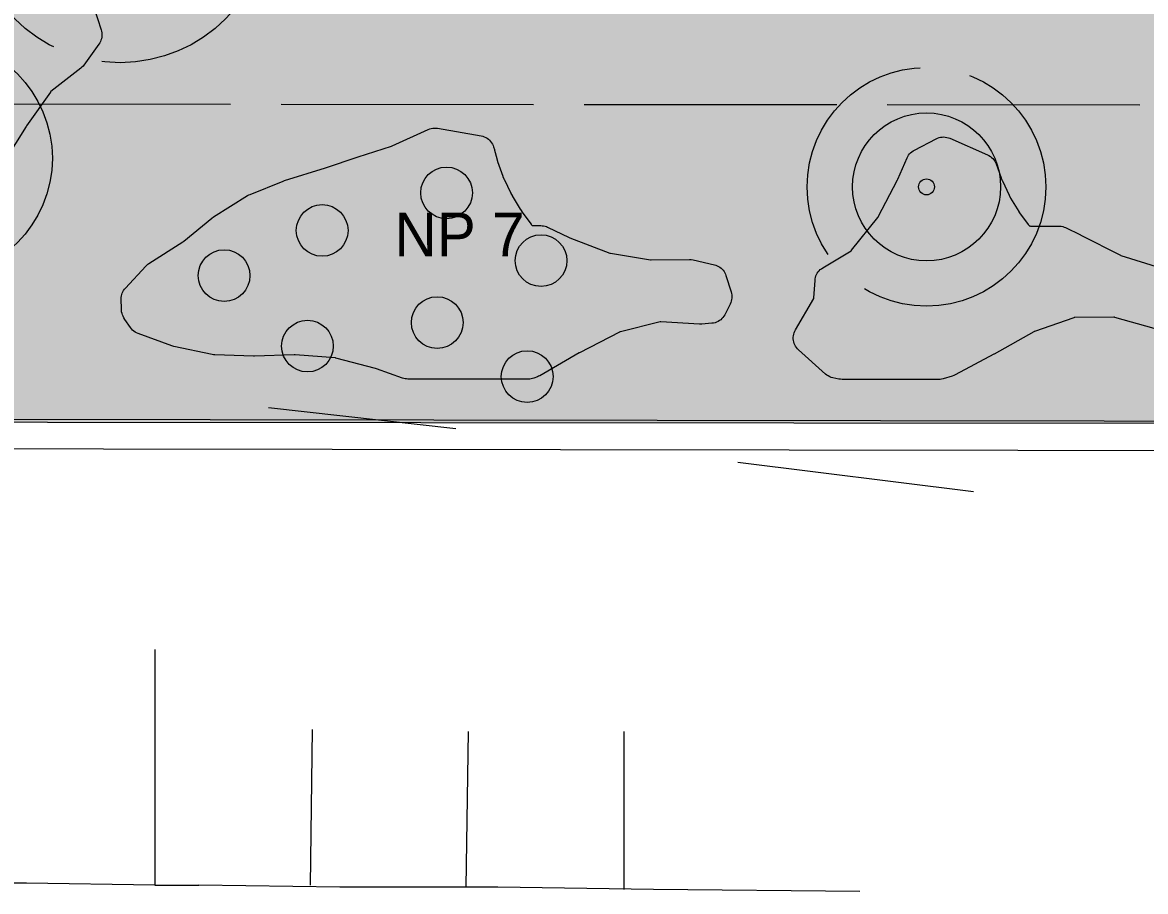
# Model space of a CAD drawing. Header units: metres. Extents: x 1 to 213, y 1 to 147.
# Drawn here: x 87.09 to 92.74, y 16.4 to 20.77 of the extents above; entities that cross this region are included whole.
import ezdxf

# ---------------------------------------------------------------- set-up
doc = ezdxf.new("R2010")
doc.units = ezdxf.units.M
doc.linetypes.add('DASHED', pattern=[1.524, 1.27, -0.254])
doc.layers.get('0').update_dxf_attribs({"lineweight": 0, "plot": 0})
for name, color, linetype, lineweight, plot in [('00-BASE-ARQUITECTURA', 8, 'Continuous', 0, False), ('PJ-ARBUSTOS', 82, 'Continuous', 0, False), ('PJ-COPA-ADULTA', 8, 'DASHED', 0, False), ('PJ-CUBRESUELOS', 150, 'Continuous', 0, False), ('PJ-ETIQUETAS', 7, 'Continuous', 0, False), ('PJ-GRAVILLA', 42, 'Continuous', 0, False), ('PJ-LIMITE-JARDIN', 7, 'Continuous', 0, False), ('PJ-MASAS', 92, 'Continuous', 0, False), ('PJ-MASAS-RELLENO', 92, 'Continuous', 0, False), ('PJ-RIEGO-SECTORES', 5, 'Continuous', 0, False), ('PJ-VISIBILIDAD', 1, 'DASHED', 0, False)]:
    doc.layers.add(name, color=color, linetype=linetype, lineweight=lineweight, plot=plot)

# ---------------------------------------------------------------- blocks, each defined once
blk = doc.blocks.new('PJ_BA')
for radius in [0.372, 0.04]:
    blk.add_circle((0, 0), radius)
for tag, p, height in [('CODIGO', (0.15, 0.15), 0.2), ('ESPECIE', (0.15, -0.1), 0.15), ('ZONA', (0.15, -0.3), 0.15)]:
    blk.add_attdef(tag, p, '', height=height)
blk = doc.blocks.new('PJ_NP')
blk.add_circle((0, 0), 0.13)
for tag, p, height in [('CODIGO', (0.15, 0.15), 0.2), ('ESPECIE', (0.15, -0.1), 0.15), ('ZONA', (0.15, -0.3), 0.15)]:
    blk.add_attdef(tag, p, '', height=height)

msp = doc.modelspace()

# ---------------------------------------------------------------- hatches: boundary and pattern name
at = {"layer": 'PJ-GRAVILLA'}
h = msp.add_hatch(dxfattribs=at)
h.set_pattern_fill('GRAVEL', scale=0.03)
h.paths.add_polyline_path([(69.7177, 40.2166), (86.21, 40.1285), (86.4305, 40.0403), (102.1291, 40.0403), (102.526, 39.3788), (102.526, 39.1142), (105.2159, 32.0146), (106.3183, 28.7514), (107.2885, 26.5024), (108.435, 24.4298), (109.5374, 22.7983), (111.2572, 20.6816), (112.2274, 19.7555), (112.2274, 19.0941), (111.9187, 18.7854), (111.61, 18.7413), (60.9423, 18.7854), (60.7218, 18.8736), (60.4132, 19.2705), (60.4573, 19.8437), (61.2069, 20.6816), (62.5298, 22.5778), (63.8527, 25.0913), (68.527, 37.5267), (68.8357, 37.7913), (69.2767, 37.6149), (69.4531, 37.659), (69.7177, 38.0118), (69.6736, 38.2764), (69.0562, 38.7614), (69.409, 39.8639), (69.7177, 40.2166)])
at = {"layer": 'PJ-MASAS-RELLENO'}
for points in [[(84.2176, 19.841), (84.2143, 19.8482), (84.2118, 19.8557), (84.2099, 19.8634), (84.2089, 19.8712), (84.2086, 19.8792), (84.2091, 19.8871), (84.2104, 19.8949), (84.2125, 19.9025), (84.2153, 19.9099), (84.2188, 19.917), (84.223, 19.9237), (84.2377, 19.9448), (84.2429, 19.9514), (84.2487, 19.9575), (84.3193, 20.0233), (84.3252, 20.0282), (84.3315, 20.0326), (84.3381, 20.0363), (84.3451, 20.0394), (84.3524, 20.0418), (84.3599, 20.0435), (84.3675, 20.0445), (84.3751, 20.0447), (84.3827, 20.0442), (84.3903, 20.043), (84.4134, 20.0382), (84.415, 20.0379), (84.4167, 20.0379), (84.6076, 20.0466), (84.6094, 20.0467), (84.6111, 20.0472), (84.8103, 20.1127), (84.8134, 20.1138), (85.0106, 20.197), (85.0184, 20.1998), (85.2093, 20.2578), (85.217, 20.2598), (85.2248, 20.2609), (85.4181, 20.2798), (85.4206, 20.2801), (85.5779, 20.3053), (85.5797, 20.3057), (85.5801, 20.3075), (85.6116, 20.4929), (85.612, 20.4961), (85.63, 20.7037), (85.6309, 20.7111), (85.6691, 20.9214), (85.6707, 20.9284), (85.6729, 20.9352), (85.6758, 20.9419), (85.6792, 20.9482), (85.6893, 20.9651), (85.6914, 20.9685), (85.7056, 20.9897), (85.7079, 20.9929), (85.7528, 21.0535), (85.7552, 21.0566), (85.7714, 21.0763), (85.774, 21.0793), (85.8247, 21.1352), (85.8274, 21.1381), (85.8454, 21.1561), (85.8483, 21.1588), (85.9042, 21.2095), (85.9072, 21.2121), (85.9269, 21.2283), (85.93, 21.2307), (85.9906, 21.2756), (85.9938, 21.2779), (86.015, 21.2921), (86.0184, 21.2942), (86.0831, 21.333), (86.0865, 21.3349), (86.109, 21.3469), (86.1125, 21.3487), (86.1459, 21.3645), (86.1534, 21.3676), (86.1611, 21.3699), (86.1691, 21.3714), (86.1771, 21.3721), (86.1852, 21.372), (86.1932, 21.3711), (86.3996, 21.3368), (86.4066, 21.3353), (86.4135, 21.3332), (86.4202, 21.3305), (86.6076, 21.2435), (86.6107, 21.242), (86.7704, 21.1593), (86.7719, 21.1586), (86.7735, 21.158), (86.928, 21.1092), (86.9316, 21.1083), (87.0997, 21.072), (87.1058, 21.0705), (87.1118, 21.0684), (87.2758, 21.0049), (87.2839, 21.0012), (87.2915, 20.9967), (87.2986, 20.9913), (87.4222, 20.8866), (87.4276, 20.8816), (87.4325, 20.8761), (87.4369, 20.8702), (87.4407, 20.8639), (87.4439, 20.8572), (87.4465, 20.8503), (87.4836, 20.7365), (87.4856, 20.7293), (87.4869, 20.7219), (87.4875, 20.7145), (87.4874, 20.707), (87.4866, 20.6996), (87.4851, 20.6922), (87.483, 20.6851), (87.4802, 20.6782), (87.4767, 20.6715), (87.4727, 20.6653), (87.3974, 20.5599), (87.3927, 20.5538), (87.3873, 20.5482), (87.3814, 20.5432), (87.2315, 20.4265), (87.23, 20.4253), (87.2288, 20.4237), (87.1083, 20.2533), (87.1071, 20.2514), (86.9997, 20.0796), (86.9954, 20.0734), (86.9905, 20.0676), (86.9852, 20.0623), (86.9793, 20.0576), (86.9481, 20.0346), (86.9461, 20.033), (86.9183, 20.0096), (86.9146, 20.006), (86.9035, 19.9939), (86.8987, 19.989), (86.8934, 19.9845), (86.6267, 19.7778), (86.6191, 19.7725), (86.6124, 19.7685), (86.5829, 19.7479), (86.5809, 19.7464), (86.4904, 19.674), (86.484, 19.6694), (86.4773, 19.6655), (86.4702, 19.6623), (86.4629, 19.6597), (86.4553, 19.6579), (86.3133, 19.631), (86.3078, 19.6302), (86.0774, 19.6027), (86.0752, 19.6023), (86.073, 19.6016), (85.8751, 19.5306), (85.8734, 19.5299), (85.8717, 19.529), (85.7043, 19.4302), (85.7026, 19.4291), (85.7012, 19.4277), (85.5671, 19.2776), (85.5603, 19.2709), (85.4735, 19.1944), (85.4669, 19.1891), (85.4597, 19.1846), (85.4522, 19.1809), (85.4442, 19.178), (85.436, 19.1759), (85.4277, 19.1747), (85.2572, 19.1597), (85.2461, 19.1595), (85.0497, 19.1697), (85.0487, 19.1697), (84.8484, 19.1825), (84.8468, 19.1826), (84.8452, 19.1825), (84.6549, 19.164), (84.6487, 19.1636), (84.6425, 19.1637), (84.4843, 19.1729), (84.4766, 19.1738), (84.469, 19.1753), (84.4616, 19.1776), (84.4544, 19.1807), (84.4476, 19.1844), (84.4411, 19.1887), (84.4351, 19.1936), (84.3002, 19.3165), (84.2945, 19.3222), (84.2894, 19.3284), (84.285, 19.3352), (84.2813, 19.3423), (84.2783, 19.3498), (84.2761, 19.3576), (84.2747, 19.3655), (84.2741, 19.3735), (84.2743, 19.3816), (84.2753, 19.3896), (84.2771, 19.3974), (84.2939, 19.4568), (84.2941, 19.4577), (84.296, 19.465), (84.2962, 19.466), (84.2976, 19.472), (84.298, 19.4738), (84.3008, 19.4887), (84.3011, 19.4906), (84.3018, 19.4962), (84.302, 19.4981), (84.3033, 19.5132), (84.3035, 19.5151), (84.3037, 19.5207), (84.3037, 19.5226), (84.3036, 19.5378), (84.3035, 19.5397), (84.3032, 19.5453), (84.3031, 19.5472), (84.3015, 19.5623), (84.3013, 19.5642), (84.3004, 19.5698), (84.3001, 19.5717), (84.2971, 19.5865), (84.2967, 19.5884), (84.2952, 19.5943), (84.295, 19.5952), (84.293, 19.6025), (84.2927, 19.6035), (84.233, 19.8018), (84.2327, 19.8027), (84.2304, 19.8099), (84.2301, 19.8108), (84.2281, 19.8165), (84.2274, 19.8183), (84.2217, 19.8322), (84.221, 19.8339), (84.2186, 19.839), (84.2178, 19.8407), (84.2176, 19.841)], [(88.0397, 19.7896), (88.0482, 19.7957), (88.2202, 19.9032), (88.2264, 19.9067), (88.2328, 19.9096), (88.3998, 19.9764), (88.4056, 19.9785), (88.6118, 20.0431), (88.6125, 20.0433), (88.7766, 20.0976), (88.777, 20.0977), (88.9436, 20.1519), (88.9477, 20.1535), (89.129, 20.2357), (89.1364, 20.2387), (89.1441, 20.2408), (89.152, 20.2422), (89.1599, 20.2429), (89.1679, 20.2427), (89.1758, 20.2417), (89.3948, 20.2033), (89.4026, 20.2015), (89.4102, 20.199), (89.4175, 20.1957), (89.4244, 20.1917), (89.4309, 20.187), (89.4369, 20.1817), (89.4423, 20.1758), (89.4471, 20.1694), (89.4513, 20.1626), (89.4547, 20.1554), (89.4575, 20.1478), (89.4614, 20.135), (89.4625, 20.1311), (89.4728, 20.0899), (89.4733, 20.088), (89.477, 20.0758), (89.4776, 20.074), (89.5037, 20.0012), (89.5044, 19.9994), (89.5092, 19.9876), (89.51, 19.9858), (89.5431, 19.916), (89.544, 19.9142), (89.55, 19.903), (89.5509, 19.9013), (89.5907, 19.835), (89.5917, 19.8333), (89.5988, 19.8227), (89.5999, 19.8211), (89.6456, 19.7595), (89.6469, 19.7579), (89.6498, 19.7544), (89.6511, 19.7529), (89.6531, 19.7527), (89.6576, 19.7525), (89.6597, 19.7524), (89.6945, 19.7524), (89.7017, 19.7521), (89.7088, 19.7511), (89.7157, 19.7495), (89.7225, 19.7473), (89.7291, 19.7445), (89.8379, 19.6923), (89.841, 19.691), (90.0419, 19.6145), (90.0438, 19.6139), (90.0457, 19.6135), (90.2463, 19.5797), (90.2481, 19.5795), (90.2499, 19.5795), (90.4415, 19.5824), (90.4513, 19.5819), (90.4609, 19.5803), (90.5674, 19.5554), (90.5747, 19.5533), (90.5817, 19.5506), (90.5884, 19.5472), (90.5948, 19.5432), (90.6008, 19.5387), (90.6063, 19.5336), (90.6113, 19.5279), (90.6158, 19.5219), (90.6196, 19.5154), (90.6229, 19.5087), (90.6255, 19.5016), (90.6517, 19.4187), (90.6537, 19.4112), (90.6549, 19.4035), (90.6554, 19.3957), (90.6551, 19.3879), (90.6541, 19.3802), (90.6523, 19.3726), (90.6498, 19.3653), (90.6466, 19.3582), (90.6191, 19.3044), (90.6151, 19.2974), (90.6103, 19.2908), (90.605, 19.2848), (90.599, 19.2793), (90.5926, 19.2745), (90.5856, 19.2703), (90.5783, 19.2668), (90.5707, 19.2642), (90.5629, 19.2622), (90.5548, 19.2611), (90.504, 19.2567), (90.498, 19.2564), (90.492, 19.2565), (90.2989, 19.2688), (90.2969, 19.2688), (90.2949, 19.2684), (90.0947, 19.2188), (90.0925, 19.2181), (90.0903, 19.2172), (89.8888, 19.113), (89.8872, 19.1121), (89.6889, 18.9978), (89.6834, 18.9949), (89.6776, 18.9924), (89.66, 18.9857), (89.6531, 18.9834), (89.6459, 18.9818), (89.6387, 18.9808), (89.6314, 18.9804), (89.0259, 18.981), (89.019, 18.9813), (89.0122, 18.9822), (89.0055, 18.9836), (88.9989, 18.9857), (88.8677, 19.033), (88.8642, 19.0341), (88.6633, 19.0864), (88.6616, 19.0868), (88.6598, 19.087), (88.4593, 19.1022), (88.4551, 19.1023), (88.2553, 19.0962), (88.2504, 19.0962), (88.0556, 19.1023), (88.0485, 19.1029), (88.0415, 19.104), (87.8498, 19.1446), (87.8387, 19.1478), (87.6697, 19.21), (87.6621, 19.2133), (87.6549, 19.2173), (87.6481, 19.222), (87.6419, 19.2274), (87.6363, 19.2334), (87.6313, 19.24), (87.6037, 19.2803), (87.5984, 19.2893), (87.5943, 19.2973), (87.5912, 19.304), (87.5888, 19.311), (87.5871, 19.3181), (87.586, 19.3253), (87.5856, 19.3327), (87.585, 19.3835), (87.5853, 19.391), (87.5863, 19.3985), (87.588, 19.4059), (87.5903, 19.413), (87.5934, 19.42), (87.5971, 19.4266), (87.6013, 19.4328), (87.6062, 19.4386), (87.7082, 19.5492), (87.7131, 19.5541), (87.7184, 19.5585), (87.7241, 19.5625), (87.8952, 19.6711), (87.8992, 19.674), (88.0397, 19.7896)], [(91.0679, 19.387), (91.0681, 19.3888), (91.0735, 19.4766), (91.0743, 19.4843), (91.0759, 19.4919), (91.0782, 19.4992), (91.0812, 19.5064), (91.0849, 19.5132), (91.0892, 19.5196), (91.0941, 19.5255), (91.0996, 19.531), (91.1056, 19.5359), (91.112, 19.5402), (91.2547, 19.6264), (91.2562, 19.6274), (91.2574, 19.6287), (91.3895, 19.7937), (91.3906, 19.7953), (91.3916, 19.7969), (91.4889, 19.9833), (91.4902, 19.986), (91.5364, 20.0931), (91.5398, 20.1001), (91.5439, 20.1068), (91.5487, 20.113), (91.554, 20.1188), (91.5599, 20.124), (91.5663, 20.1285), (91.5731, 20.1325), (91.6826, 20.1891), (91.6898, 20.1924), (91.6973, 20.195), (91.705, 20.1968), (91.7128, 20.1978), (91.7207, 20.1981), (91.7286, 20.1975), (91.7364, 20.1962), (91.744, 20.1942), (91.7514, 20.1914), (91.9408, 20.1086), (91.9481, 20.1049), (91.955, 20.1006), (91.9614, 20.0955), (91.9672, 20.0899), (91.9725, 20.0836), (91.977, 20.0769), (91.9809, 20.0697), (91.9841, 20.0622), (92.009, 19.9926), (92.0097, 19.9907), (92.0146, 19.9789), (92.0154, 19.9771), (92.0491, 19.9058), (92.05, 19.904), (92.056, 19.8928), (92.057, 19.8911), (92.0976, 19.8234), (92.0986, 19.8217), (92.1057, 19.8111), (92.1068, 19.8095), (92.1455, 19.7573), (92.1468, 19.7557), (92.1497, 19.7522), (92.151, 19.7507), (92.153, 19.7505), (92.1575, 19.7503), (92.1596, 19.7502), (92.2973, 19.7501), (92.3045, 19.7498), (92.3116, 19.7488), (92.3187, 19.7472), (92.3255, 19.745), (92.3321, 19.7421), (92.4079, 19.7054), (92.4092, 19.7048), (92.6087, 19.6039), (92.6102, 19.6032), (92.6117, 19.6027), (92.8102, 19.5397), (92.8118, 19.5393), (92.8134, 19.5391), (93.0119, 19.5272), (93.0135, 19.5272), (93.0151, 19.5273), (93.2146, 19.5473), (93.2158, 19.5474), (93.4114, 19.5639), (93.4224, 19.564), (93.6171, 19.5538), (93.619, 19.5538), (93.6209, 19.5544), (93.8765, 19.6429), (93.8782, 19.6436), (93.8794, 19.6449), (93.9946, 19.7852), (93.9991, 19.7902), (94.0497, 19.8422), (94.056, 19.848), (94.0629, 19.8532), (94.0703, 19.8575), (94.0781, 19.861), (94.0863, 19.8637), (94.2625, 19.9109), (94.266, 19.9118), (94.4869, 19.9607), (94.4892, 19.9613), (94.5413, 19.9761), (94.5483, 19.9778), (94.5555, 19.9788), (94.5627, 19.9792), (94.5699, 19.9789), (94.5771, 19.978), (94.5842, 19.9764), (94.622, 19.9661), (94.6271, 19.9651), (94.6884, 19.9567), (94.6936, 19.9564), (94.7516, 19.9562), (94.7603, 19.9557), (94.7688, 19.9542), (94.7771, 19.9519), (95.0053, 19.8743), (95.0078, 19.8735), (95.0637, 19.8585), (95.0688, 19.8575), (95.1249, 19.8501), (95.1301, 19.8497), (95.1835, 19.8497), (95.1916, 19.8493), (95.1996, 19.8481), (95.2074, 19.846), (95.215, 19.8432), (95.2223, 19.8397), (95.2702, 19.8131), (95.2776, 19.8085), (95.2844, 19.8031), (95.44, 19.6661), (95.4417, 19.6647), (95.4437, 19.6638), (95.6274, 19.5879), (95.6295, 19.5871), (95.8169, 19.5216), (95.8177, 19.5213), (95.9498, 19.4785), (95.9569, 19.4758), (95.9637, 19.4725), (95.9702, 19.4685), (95.9763, 19.4639), (95.9819, 19.4587), (95.987, 19.4531), (95.9915, 19.4469), (95.9955, 19.4404), (95.9988, 19.4335), (96.0285, 19.3631), (96.0312, 19.3559), (96.0331, 19.3484), (96.0344, 19.3408), (96.0348, 19.3331), (96.0346, 19.3253), (96.0335, 19.3177), (96.0318, 19.3102), (96.0293, 19.3028), (96.0262, 19.2958), (96.0223, 19.2891), (96.0179, 19.2828), (95.9865, 19.2426), (95.9816, 19.2369), (95.9762, 19.2317), (95.9704, 19.227), (95.9641, 19.2229), (95.9575, 19.2194), (95.9505, 19.2165), (95.9434, 19.2143), (95.936, 19.2128), (95.9286, 19.212), (95.9211, 19.2118), (95.9136, 19.2124), (95.8083, 19.2255), (95.8028, 19.2264), (95.6056, 19.2649), (95.6039, 19.2652), (95.6022, 19.2652), (95.4042, 19.2526), (95.4022, 19.2524), (95.4003, 19.2517), (95.2019, 19.1763), (95.2004, 19.1757), (95.199, 19.175), (94.9999, 19.0606), (94.9973, 19.0592), (94.8568, 18.9851), (94.8497, 18.9819), (94.8424, 18.9793), (94.8349, 18.9774), (94.8272, 18.9763), (94.8194, 18.9759), (94.2203, 18.9764), (94.2122, 18.9769), (94.2042, 18.9781), (94.1963, 18.9802), (94.1926, 18.9813), (94.1909, 18.9819), (93.9927, 19.0493), (93.9875, 19.0507), (93.7901, 19.0892), (93.7885, 19.0894), (93.7868, 19.0895), (93.5879, 19.0941), (93.5857, 19.0941), (93.3895, 19.0883), (93.3807, 19.0886), (93.1907, 19.104), (93.1835, 19.1049), (93.1764, 19.1065), (92.9855, 19.1579), (92.9782, 19.1603), (92.7817, 19.2341), (92.7785, 19.2351), (92.5803, 19.2909), (92.5785, 19.2913), (92.5766, 19.2914), (92.379, 19.2902), (92.3768, 19.29), (92.3747, 19.2894), (92.1767, 19.2202), (92.1751, 19.2195), (92.1735, 19.2187), (91.974, 19.1062), (91.9725, 19.1053), (91.7788, 19.0015), (91.7713, 18.998), (91.7635, 18.9952), (91.7176, 18.9818), (91.7102, 18.9801), (91.7027, 18.979), (91.6951, 18.9786), (91.2097, 18.9791), (91.2012, 18.9795), (91.1927, 18.9809), (91.1632, 18.9874), (91.1553, 18.9895), (91.1476, 18.9925), (91.1402, 18.9963), (91.1333, 19.0008), (91.1269, 19.0059), (90.9906, 19.1281), (90.985, 19.1336), (90.98, 19.1396), (90.9756, 19.1461), (90.9719, 19.153), (90.9688, 19.1602), (90.9665, 19.1677), (90.9649, 19.1753), (90.9641, 19.1831), (90.964, 19.1909), (90.9647, 19.1987), (90.9662, 19.2064), (90.9684, 19.2139), (90.9713, 19.2212), (90.9749, 19.2281), (91.0671, 19.3853), (91.0679, 19.387)]]:
    msp.add_hatch(color=7, dxfattribs=at).paths.add_polyline_path(points)

# ---------------------------------------------------------------- linework, layer by layer
at = {"layer": '00-BASE-ARQUITECTURA'}
for points in [[(61.0623, 18.8172), (111.6294, 18.7431)], [(88.3249, 18.8383), (89.2668, 18.7325)], [(61.0623, 18.669), (111.6294, 18.5949)], [(90.685, 18.5632), (91.8703, 18.415)], [(87.7534, 17.6212), (87.7534, 16.4359), (87.9757, 16.4359)], [(88.5366, 16.4359), (88.5472, 17.2191)], [(89.3198, 16.4253), (89.3303, 17.2085)], [(90.1135, 16.4147), (90.1135, 17.2085)], [(87.1078, 16.4465), (86.3247, 16.4465)], [(87.7534, 16.4359), (87.1078, 16.4465)], [(88.6848, 16.4253), (87.9757, 16.4359)], [(89.4785, 16.4253), (88.6848, 16.4253)], [(90.2617, 16.4147), (89.4785, 16.4253)], [(91.2988, 16.4042), (90.2617, 16.4147)]]:
    msp.add_lwpolyline(points, dxfattribs=at)
at = {"layer": 'PJ-COPA-ADULTA'}
for centre, radius in [((87.5796, 21.3216), 0.75), ((86.6386, 20.091), 0.6), ((91.6341, 19.9471), 0.6)]:
    msp.add_circle(centre, radius, dxfattribs=at)
at = {"layer": 'PJ-LIMITE-JARDIN'}
msp.add_lwpolyline([(111.61, 18.7413), (60.9423, 18.7854), (60.7218, 18.8736), (60.4132, 19.2705), (60.4573, 19.8437), (61.2069, 20.6816), (62.5298, 22.5778), (63.8527, 25.0913), (68.527, 37.5267), (68.8357, 37.7913), (69.2767, 37.6149), (69.4531, 37.659), (69.7177, 38.0118), (69.6736, 38.2764), (69.0562, 38.7614), (69.409, 39.8639), (69.7177, 40.2166), (69.7177, 40.2166), (86.21, 40.1285), (86.4305, 40.0403), (102.1291, 40.0403), (102.526, 39.3788), (102.526, 39.1142), (105.2159, 32.0146)], dxfattribs=at)
at = {"layer": 'PJ-MASAS'}
for points in [[(87.4465, 20.8503), (87.4836, 20.7365), (87.4856, 20.7293), (87.4869, 20.7219), (87.4875, 20.7145), (87.4874, 20.707), (87.4866, 20.6996), (87.4851, 20.6922), (87.483, 20.6851), (87.4802, 20.6782), (87.4767, 20.6715), (87.4727, 20.6653), (87.3974, 20.5599), (87.3927, 20.5538), (87.3873, 20.5482), (87.3814, 20.5432), (87.2315, 20.4265), (87.23, 20.4253), (87.2288, 20.4237), (87.1083, 20.2533), (87.1071, 20.2514), (86.9997, 20.0796)], [(92.7785, 19.2351), (92.5803, 19.2909), (92.5785, 19.2913), (92.5766, 19.2914), (92.379, 19.2902), (92.3768, 19.29), (92.3747, 19.2894), (92.1767, 19.2202), (92.1751, 19.2195), (92.1735, 19.2187), (91.974, 19.1062), (91.9725, 19.1053), (91.7788, 19.0015), (91.7713, 18.998), (91.7635, 18.9952), (91.7176, 18.9818), (91.7102, 18.9801), (91.7027, 18.979), (91.6951, 18.9786), (91.2097, 18.9791), (91.2012, 18.9795), (91.1927, 18.9809), (91.1632, 18.9874), (91.1553, 18.9895), (91.1476, 18.9925), (91.1402, 18.9963), (91.1333, 19.0008), (91.1269, 19.0059), (90.9906, 19.1281), (90.985, 19.1336), (90.98, 19.1396), (90.9756, 19.1461), (90.9719, 19.153), (90.9688, 19.1602), (90.9665, 19.1677), (90.9649, 19.1753), (90.9641, 19.1831), (90.964, 19.1909), (90.9647, 19.1987), (90.9662, 19.2064), (90.9684, 19.2139), (90.9713, 19.2212), (90.9749, 19.2281), (91.0671, 19.3853), (91.0679, 19.387), (91.0679, 19.387), (91.0681, 19.3888), (91.0735, 19.4766), (91.0743, 19.4843), (91.0759, 19.4919), (91.0782, 19.4992), (91.0812, 19.5064), (91.0849, 19.5132), (91.0892, 19.5196), (91.0941, 19.5255), (91.0996, 19.531), (91.1056, 19.5359), (91.112, 19.5402), (91.2547, 19.6264), (91.2562, 19.6274), (91.2574, 19.6287), (91.3895, 19.7937), (91.3906, 19.7953), (91.3916, 19.7969), (91.4889, 19.9833), (91.4902, 19.986), (91.5364, 20.0931), (91.5398, 20.1001), (91.5439, 20.1068), (91.5487, 20.113), (91.554, 20.1188), (91.5599, 20.124), (91.5663, 20.1285), (91.5731, 20.1325), (91.6826, 20.1891), (91.6898, 20.1924), (91.6973, 20.195), (91.705, 20.1968), (91.7128, 20.1978), (91.7207, 20.1981), (91.7286, 20.1975), (91.7364, 20.1962), (91.744, 20.1942), (91.7514, 20.1914), (91.9408, 20.1086), (91.9481, 20.1049), (91.955, 20.1006), (91.9614, 20.0955), (91.9672, 20.0899), (91.9725, 20.0836), (91.977, 20.0769), (91.9809, 20.0697), (91.9841, 20.0622), (92.009, 19.9926), (92.0097, 19.9907), (92.0146, 19.9789), (92.0154, 19.9771), (92.0491, 19.9058), (92.05, 19.904), (92.056, 19.8928), (92.057, 19.8911), (92.0976, 19.8234), (92.0986, 19.8217), (92.1057, 19.8111), (92.1068, 19.8095), (92.1455, 19.7573), (92.1468, 19.7557), (92.1497, 19.7522), (92.151, 19.7507), (92.153, 19.7505), (92.1575, 19.7503), (92.1596, 19.7502), (92.2973, 19.7501), (92.3045, 19.7498), (92.3116, 19.7488), (92.3187, 19.7472), (92.3255, 19.745), (92.3321, 19.7421), (92.4079, 19.7054), (92.4092, 19.7048), (92.6087, 19.6039), (92.6102, 19.6032), (92.6117, 19.6027), (92.8102, 19.5397)]]:
    msp.add_lwpolyline(points, dxfattribs=at)
msp.add_lwpolyline([(88.0397, 19.7896), (88.0482, 19.7957), (88.2202, 19.9032), (88.2264, 19.9067), (88.2328, 19.9096), (88.3998, 19.9764), (88.4056, 19.9785), (88.6118, 20.0431), (88.6125, 20.0433), (88.7766, 20.0976), (88.777, 20.0977), (88.9436, 20.1519), (88.9477, 20.1535), (89.129, 20.2357), (89.1364, 20.2387), (89.1441, 20.2408), (89.152, 20.2422), (89.1599, 20.2429), (89.1679, 20.2427), (89.1758, 20.2417), (89.3948, 20.2033), (89.4026, 20.2015), (89.4102, 20.199), (89.4175, 20.1957), (89.4244, 20.1917), (89.4309, 20.187), (89.4369, 20.1817), (89.4423, 20.1758), (89.4471, 20.1694), (89.4513, 20.1626), (89.4547, 20.1554), (89.4575, 20.1478), (89.4614, 20.135), (89.4625, 20.1311), (89.4728, 20.0899), (89.4733, 20.088), (89.477, 20.0758), (89.4776, 20.074), (89.5037, 20.0012), (89.5044, 19.9994), (89.5092, 19.9876), (89.51, 19.9858), (89.5431, 19.916), (89.544, 19.9142), (89.55, 19.903), (89.5509, 19.9013), (89.5907, 19.835), (89.5917, 19.8333), (89.5988, 19.8227), (89.5999, 19.8211), (89.6456, 19.7595), (89.6469, 19.7579), (89.6498, 19.7544), (89.6511, 19.7529), (89.6531, 19.7527), (89.6576, 19.7525), (89.6597, 19.7524), (89.6945, 19.7524), (89.7017, 19.7521), (89.7088, 19.7511), (89.7157, 19.7495), (89.7225, 19.7473), (89.7291, 19.7445), (89.8379, 19.6923), (89.841, 19.691), (90.0419, 19.6145), (90.0438, 19.6139), (90.0457, 19.6135), (90.2463, 19.5797), (90.2481, 19.5795), (90.2499, 19.5795), (90.4415, 19.5824), (90.4513, 19.5819), (90.4609, 19.5803), (90.5674, 19.5554), (90.5747, 19.5533), (90.5817, 19.5506), (90.5884, 19.5472), (90.5948, 19.5432), (90.6008, 19.5387), (90.6063, 19.5336), (90.6113, 19.5279), (90.6158, 19.5219), (90.6196, 19.5154), (90.6229, 19.5087), (90.6255, 19.5016), (90.6517, 19.4187), (90.6537, 19.4112), (90.6549, 19.4035), (90.6554, 19.3957), (90.6551, 19.3879), (90.6541, 19.3802), (90.6523, 19.3726), (90.6498, 19.3653), (90.6466, 19.3582), (90.6191, 19.3044), (90.6151, 19.2974), (90.6103, 19.2908), (90.605, 19.2848), (90.599, 19.2793), (90.5926, 19.2745), (90.5856, 19.2703), (90.5783, 19.2668), (90.5707, 19.2642), (90.5629, 19.2622), (90.5548, 19.2611), (90.504, 19.2567), (90.498, 19.2564), (90.492, 19.2565), (90.2989, 19.2688), (90.2969, 19.2688), (90.2949, 19.2684), (90.0947, 19.2188), (90.0925, 19.2181), (90.0903, 19.2172), (89.8888, 19.113), (89.8872, 19.1121), (89.6889, 18.9978), (89.6834, 18.9949), (89.6776, 18.9924), (89.66, 18.9857), (89.6531, 18.9834), (89.6459, 18.9818), (89.6387, 18.9808), (89.6314, 18.9804), (89.0259, 18.981), (89.019, 18.9813), (89.0122, 18.9822), (89.0055, 18.9836), (88.9989, 18.9857), (88.8677, 19.033), (88.8642, 19.0341), (88.6633, 19.0864), (88.6616, 19.0868), (88.6598, 19.087), (88.4593, 19.1022), (88.4551, 19.1023), (88.2553, 19.0962), (88.2504, 19.0962), (88.0556, 19.1023), (88.0485, 19.1029), (88.0415, 19.104), (87.8498, 19.1446), (87.8387, 19.1478), (87.6697, 19.21), (87.6621, 19.2133), (87.6549, 19.2173), (87.6481, 19.222), (87.6419, 19.2274), (87.6363, 19.2334), (87.6313, 19.24), (87.6037, 19.2803), (87.5984, 19.2893), (87.5943, 19.2973), (87.5912, 19.304), (87.5888, 19.311), (87.5871, 19.3181), (87.586, 19.3253), (87.5856, 19.3327), (87.585, 19.3835), (87.5853, 19.391), (87.5863, 19.3985), (87.588, 19.4059), (87.5903, 19.413), (87.5934, 19.42), (87.5971, 19.4266), (87.6013, 19.4328), (87.6062, 19.4386), (87.7082, 19.5492), (87.7131, 19.5541), (87.7184, 19.5585), (87.7241, 19.5625), (87.8952, 19.6711), (87.8992, 19.674), (88.0397, 19.7896)], close=True, dxfattribs=at)
at = {"layer": 'PJ-RIEGO-SECTORES'}
msp.add_lwpolyline([(111.61, 18.7413), (60.9423, 18.7854), (60.7218, 18.8736), (60.4132, 19.2705), (60.4573, 19.8437), (61.2069, 20.6816), (62.5298, 22.5778), (63.8527, 25.0913), (68.527, 37.5267), (68.8357, 37.7913), (69.2767, 37.6149), (69.4531, 37.659), (69.7177, 38.0118), (69.6736, 38.2764), (69.0562, 38.7614), (69.409, 39.8639), (69.7177, 40.2166), (86.21, 40.1285), (86.21, 40.1285), (86.4305, 40.0403), (102.1291, 40.0403), (102.526, 39.3788), (102.526, 39.1142), (105.2159, 32.0146)], dxfattribs=at)
at = {"layer": 'PJ-VISIBILIDAD'}
msp.add_lwpolyline([(109.4706, 20.3432), (62.95, 20.3837)], dxfattribs=at)

# ---------------------------------------------------------------- block references
at = {"layer": 'PJ-ARBUSTOS'}
msp.add_blockref('PJ_BA', (91.6341, 19.9471), dxfattribs=at)
at = {"layer": 'PJ-CUBRESUELOS'}
for p in [(89.2206, 19.917), (88.5953, 19.728), (89.6957, 19.5763), (88.1023, 19.5011), (89.1736, 19.2648), (88.5214, 19.1465), (89.6261, 18.9933)]:
    msp.add_blockref('PJ_NP', p, dxfattribs=at)

# ---------------------------------------------------------------- texts
at = {"layer": 'PJ-ETIQUETAS'}
msp.add_text('NP 7', height=0.22, dxfattribs=at).set_placement((88.959, 19.598))

doc.saveas('drawing.dxf')
